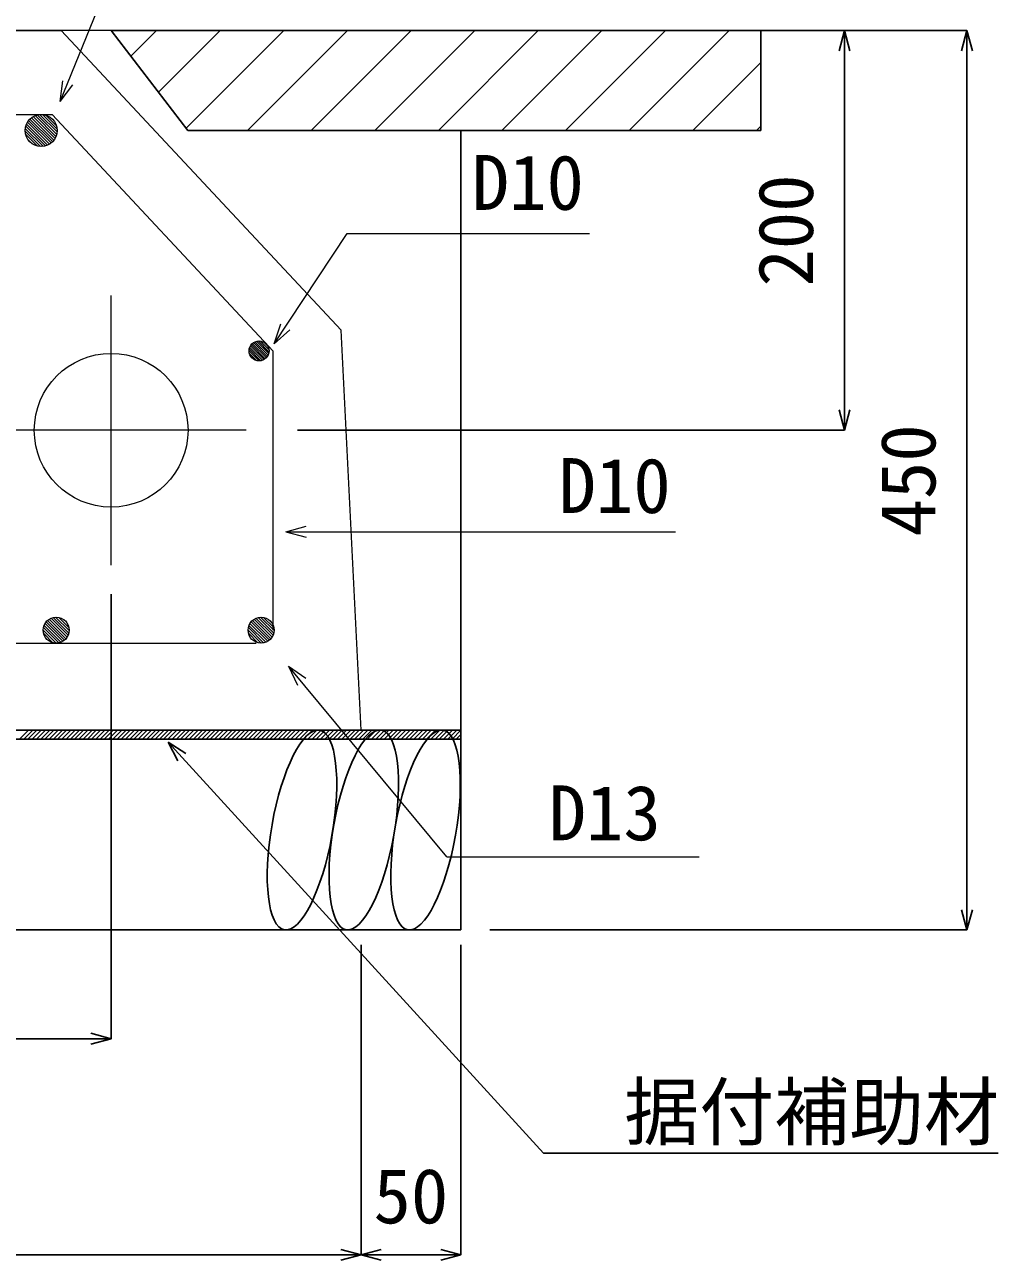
# Model space of a CAD drawing. Units: millimetres, scale not verified. Extents: x -9755 to 16726, y -7413 to 4835.
# Drawn here: x 4741 to 5228, y -166 to 452 of the extents above; entities that cross this region are included whole.
import ezdxf
from ezdxf.enums import TextEntityAlignment as Align

# ---------------------------------------------------------------- set-up
doc = ezdxf.new("R2010")
doc.units = ezdxf.units.MM
doc.header["$LTSCALE"] = 15
doc.linetypes.add('CHAIN2', pattern=[12, 9, -1, 1, -1])
doc.layers.add('0-1_ブロック', color=2, linetype='Continuous', lineweight=18)
doc.layers.add('0-A', color=7, linetype='Continuous', lineweight=18)
for name, color, linetype in [('0-3_鉄筋', 7, 'Continuous'), ('0-5_ｼﾞｮｲﾝﾄ詳細図', 7, 'Continuous'), ('0-6_寸法', 4, 'Continuous'), ('0-B', 4, 'Continuous')]:
    doc.layers.add(name, color=color, linetype=linetype)
doc.styles.add('ＭＳ ゴシック', font='')
doc.styles.get('ＭＳ ゴシック').set_extended_font_data('MS Gothic')

msp = doc.modelspace()

# ---------------------------------------------------------------- linework, layer by layer
at = {"layer": '0-1_ブロック', "color": 7}
for p, q in [((5212.45, 449.43), (3937.59, 449.43)), ((4860.14, 284.46), (4853.67, 290.92)), ((4860.85, 284.8), (4854.02, 291.64)), ((4861.48, 285.24), (4854.45, 292.27)), ((4862.03, 285.75), (4854.96, 292.81)), ((4862.49, 286.34), (4855.56, 293.28)), ((4862.88, 287.02), (4856.24, 293.66)), ((4863.16, 287.8), (4857.01, 293.95)), ((4863.32, 288.7), (4857.91, 294.11)), ((4863.29, 289.79), (4859, 294.08)), ((4862.84, 291.3), (4860.52, 293.63)), ((4858.35, 284.13), (4853.34, 289.14)), ((4859.31, 284.22), (4853.43, 290.1)), ((4857.14, 284.27), (4853.48, 287.93))]:
    msp.add_line(p, q, dxfattribs=at)
at = {"layer": '0-1_ブロック', "color": 3}
for p, q in [((4609.36, 449.43), (4759.36, 449.43)), ((4899.36, 299.43), (4759.36, 449.43)), ((4909.36, 99.43), (4899.36, 299.43))]:
    msp.add_line(p, q, dxfattribs=at)
at = {"layer": '0-1_ブロック'}
for p, q in [((4613.93, 407.43), (4754.78, 407.43)), ((4752.56, 392.11), (4742.03, 402.64)), ((4753.5, 392.59), (4742.51, 403.58)), ((4754.33, 393.17), (4743.09, 404.41)), ((4755.07, 393.84), (4743.76, 405.15)), ((4755.73, 394.6), (4744.52, 405.81)), ((4756.29, 395.45), (4745.37, 406.37)), ((4756.76, 396.4), (4746.32, 406.84)), ((4757.11, 397.46), (4747.38, 407.19)), ((4757.32, 398.67), (4748.59, 407.4)), ((4757.33, 400.07), (4749.99, 407.41)), ((4756.99, 401.82), (4751.74, 407.07)), ((4754.78, 407.43), (4865.36, 288.96)), ((4748.99, 391.44), (4741.36, 399.07)), ((4750.35, 391.5), (4741.42, 400.43)), ((4747.32, 391.7), (4741.62, 397.4)), ((4751.52, 391.73), (4741.65, 401.6)), ((4744.6, 393), (4742.92, 394.68)), ((4865.36, 149.43), (4865.36, 288.96)), ((4762.34, 145.95), (4753.37, 154.92)), ((4762.83, 146.87), (4754.3, 155.41)), ((4763.18, 147.94), (4755.36, 155.76)), ((4763.35, 149.18), (4756.6, 155.93)), ((4763.23, 150.72), (4758.14, 155.81)), ((4762.13, 153.23), (4760.65, 154.71)), ((4864.84, 145.95), (4855.87, 154.92)), ((4865.33, 146.87), (4856.8, 155.41)), ((4865.68, 147.94), (4857.86, 155.76)), ((4865.85, 149.18), (4859.1, 155.93)), ((4865.73, 150.72), (4860.64, 155.81)), ((4864.63, 153.23), (4863.15, 154.71)), ((4756.87, 142.93), (4750.36, 149.45)), ((4758.15, 143.07), (4750.49, 150.73)), ((4759.24, 143.39), (4750.81, 151.82)), ((4760.19, 143.86), (4751.28, 152.77)), ((4761.02, 144.44), (4751.86, 153.6)), ((4761.74, 145.14), (4752.56, 154.31)), ((4859.37, 142.93), (4852.86, 149.45)), ((4860.65, 143.07), (4852.99, 150.73)), ((4861.74, 143.39), (4853.31, 151.82)), ((4862.69, 143.86), (4853.78, 152.77)), ((4863.52, 144.44), (4854.36, 153.6)), ((4864.24, 145.14), (4855.06, 154.31)), ((4511.86, 142.93), (4856.86, 142.93)), ((4755.26, 143.13), (4750.55, 147.84)), ((4857.76, 143.13), (4853.05, 147.84))]:
    msp.add_line(p, q, dxfattribs=at)
at = {"layer": '0-1_ブロック', "color": 7, "linetype": 'CHAIN2'}
for p, q in [((4784.36, 181.93), (4784.36, 316.93)), ((4851.86, 249.43), (4716.86, 249.43))]:
    msp.add_line(p, q, dxfattribs=at)
at = {"layer": '0-1_ブロック', "color": 3}
msp.add_lwpolyline([(4469.36, 299.43), (4459.36, 99.43), (4909.36, 99.43)], dxfattribs=at)
at = {"layer": '0-1_ブロック'}
for centre, radius in [((4749.36, 399.43), 8), ((4858.34, 289.13), 5), ((4756.86, 149.43), 6.5), ((4859.36, 149.43), 6.5)]:
    msp.add_circle(centre, radius, dxfattribs=at)
at = {"layer": '0-1_ブロック', "color": 3}
msp.add_circle((4784.36, 249.43), 38.45, dxfattribs=at)
at = {"layer": '0-3_鉄筋'}
for p, q in [((4784.36, 449.43), (5109.36, 449.43)), ((4784.36, 449.43), (4822.69, 399.43)), ((4794.24, 436.55), (4807.13, 449.43)), ((4808.05, 418.53), (4838.95, 449.43)), ((4821.85, 400.52), (4870.77, 449.43)), ((4852.59, 399.43), (4902.59, 449.43)), ((4884.41, 399.43), (4934.41, 449.43)), ((4916.23, 399.43), (4966.23, 449.43)), ((4948.05, 399.43), (4998.05, 449.43)), ((4979.87, 399.43), (5029.87, 449.43)), ((5011.68, 399.43), (5061.68, 449.43)), ((5043.5, 399.43), (5093.5, 449.43)), ((5109.36, 399.43), (5109.36, 449.43)), ((5075.32, 399.43), (5109.36, 433.47)), ((4822.69, 399.43), (5109.36, 399.43)), ((5107.14, 399.43), (5109.36, 401.65))]:
    msp.add_line(p, q, dxfattribs=at)
at = {"layer": '0-5_ｼﾞｮｲﾝﾄ詳細図'}
for p, q in [((4959.36, -0.57), (4959.36, 399.43)), ((4959.36, 99.43), (4409.36, 99.43)), ((4409.36, -0.57), (4959.36, -0.57))]:
    msp.add_line(p, q, dxfattribs=at)
for centre in [(4879.83, 49.44), (4910.74, 49.44), (4941.64, 49.44)]:
    msp.add_ellipse(centre, major_axis=(8.81, 49.96), ratio=0.3, dxfattribs=at)
at = {"layer": '0-6_寸法'}
for p, q in [((5212.45, 449.43), (5109.36, 449.43)), ((5151.21, 449.43), (5148.49, 439.29)), ((5151.21, 249.43), (5151.21, 449.43)), ((5151.21, 449.43), (5153.93, 439.29)), ((5212.45, 449.43), (5209.73, 439.29)), ((5212.45, -0.57), (5212.45, 449.43)), ((5212.45, 449.43), (5215.17, 439.29)), ((5151.21, 249.43), (5148.49, 259.58)), ((5151.21, 249.43), (5153.93, 259.58)), ((5151.21, 249.43), (4877.5, 249.43)), ((4784.36, -54.96), (4784.36, 167.46)), ((5212.45, -0.57), (5209.73, 9.58)), ((5212.45, -0.57), (5215.17, 9.58)), ((5212.45, -0.57), (4973.74, -0.57)), ((4909.36, -163.11), (4909.36, -7.97)), ((4959.36, -163.11), (4959.36, -7.97)), ((4584.36, -54.96), (4784.36, -54.96)), ((4784.36, -54.96), (4774.21, -52.24)), ((4784.36, -54.96), (4774.21, -57.68)), ((4909.36, -163.11), (4899.21, -160.39)), ((4909.36, -163.11), (4919.5, -160.39)), ((4959.36, -163.11), (4949.21, -160.39)), ((4459.36, -163.11), (4909.36, -163.11)), ((4909.36, -163.11), (4899.21, -165.83)), ((4909.36, -163.11), (4959.36, -163.11)), ((4909.36, -163.11), (4919.5, -165.83)), ((4959.36, -163.11), (4949.21, -165.83))]:
    msp.add_line(p, q, dxfattribs=at)
at = {"layer": '0-A'}
for p, q in [((4758.81, 413.85), (4760.11, 424.27)), ((4758.81, 413.85), (4765.15, 422.22)), ((4865.97, 292.71), (4902.38, 347.83)), ((4902.38, 347.83), (5023.72, 347.83)), ((4865.97, 292.71), (4869.3, 302.67)), ((4865.97, 292.71), (4873.83, 299.67)), ((4871.72, 198.69), (4881.87, 201.41)), ((4871.72, 198.69), (5066.65, 198.69)), ((4871.72, 198.69), (4881.87, 195.97)), ((4873.14, 131.45), (4877.52, 121.91)), ((4952.31, 36.01), (5078.43, 36.01))]:
    msp.add_line(p, q, dxfattribs=at)
for points in [[(4758.81, 413.85), (4802.34, 520.99), (4909.48, 520.99)], [(4952.31, 36.01), (4873.14, 131.45), (4881.71, 125.38)]]:
    msp.add_lwpolyline(points, dxfattribs=at)
at = {"layer": '0-B'}
for p, q in [((4738.51, 94.93), (4743.01, 99.43)), ((4740.63, 94.93), (4745.13, 99.43)), ((4742.75, 94.93), (4747.25, 99.43)), ((4744.87, 94.93), (4749.37, 99.43)), ((4746.99, 94.93), (4751.49, 99.43)), ((4749.11, 94.93), (4753.61, 99.43)), ((4751.24, 94.93), (4755.74, 99.43)), ((4753.36, 94.93), (4757.86, 99.43)), ((4755.48, 94.93), (4759.98, 99.43)), ((4757.6, 94.93), (4762.1, 99.43)), ((4759.72, 94.93), (4764.22, 99.43)), ((4761.84, 94.93), (4766.34, 99.43)), ((4763.96, 94.93), (4768.46, 99.43)), ((4766.08, 94.93), (4770.58, 99.43)), ((4768.21, 94.93), (4772.71, 99.43)), ((4770.33, 94.93), (4774.83, 99.43)), ((4772.45, 94.93), (4776.95, 99.43)), ((4774.57, 94.93), (4779.07, 99.43)), ((4776.69, 94.93), (4781.19, 99.43)), ((4778.81, 94.93), (4783.31, 99.43)), ((4780.93, 94.93), (4785.43, 99.43)), ((4783.06, 94.93), (4787.56, 99.43)), ((4785.18, 94.93), (4789.68, 99.43)), ((4787.3, 94.93), (4791.8, 99.43)), ((4789.42, 94.93), (4793.92, 99.43)), ((4791.54, 94.93), (4796.04, 99.43)), ((4793.66, 94.93), (4798.16, 99.43)), ((4795.78, 94.93), (4800.28, 99.43)), ((4797.9, 94.93), (4802.4, 99.43)), ((4800.03, 94.93), (4804.53, 99.43)), ((4802.15, 94.93), (4806.65, 99.43)), ((4804.27, 94.93), (4808.77, 99.43)), ((4806.39, 94.93), (4810.89, 99.43)), ((4808.51, 94.93), (4813.01, 99.43)), ((4810.63, 94.93), (4815.13, 99.43)), ((4812.75, 94.93), (4817.25, 99.43)), ((4814.88, 94.93), (4819.38, 99.43)), ((4817, 94.93), (4821.5, 99.43)), ((4819.12, 94.93), (4823.62, 99.43)), ((4821.24, 94.93), (4825.74, 99.43)), ((4823.36, 94.93), (4827.86, 99.43)), ((4825.48, 94.93), (4829.98, 99.43)), ((4827.6, 94.93), (4832.1, 99.43)), ((4829.72, 94.93), (4834.22, 99.43)), ((4831.85, 94.93), (4836.35, 99.43)), ((4833.97, 94.93), (4838.47, 99.43)), ((4836.09, 94.93), (4840.59, 99.43)), ((4838.21, 94.93), (4842.71, 99.43)), ((4840.33, 94.93), (4844.83, 99.43)), ((4842.45, 94.93), (4846.95, 99.43)), ((4844.57, 94.93), (4849.07, 99.43)), ((4846.7, 94.93), (4851.2, 99.43)), ((4848.82, 94.93), (4853.32, 99.43)), ((4850.94, 94.93), (4855.44, 99.43)), ((4853.06, 94.93), (4857.56, 99.43)), ((4855.18, 94.93), (4859.68, 99.43)), ((4857.3, 94.93), (4861.8, 99.43)), ((4859.42, 94.93), (4863.92, 99.43)), ((4861.54, 94.93), (4866.04, 99.43)), ((4863.67, 94.93), (4868.17, 99.43)), ((4865.79, 94.93), (4870.29, 99.43)), ((4867.91, 94.93), (4872.41, 99.43)), ((4870.03, 94.93), (4874.53, 99.43)), ((4872.15, 94.93), (4876.65, 99.43)), ((4874.27, 94.93), (4878.77, 99.43)), ((4876.39, 94.93), (4880.89, 99.43)), ((4878.51, 94.93), (4883.01, 99.43)), ((4880.64, 94.93), (4885.14, 99.43)), ((4882.76, 94.93), (4887.26, 99.43)), ((4884.88, 94.93), (4889.38, 99.43)), ((4887, 94.93), (4891.5, 99.43)), ((4889.12, 94.93), (4893.62, 99.43)), ((4891.24, 94.93), (4895.74, 99.43)), ((4893.36, 94.93), (4897.86, 99.43)), ((4895.49, 94.93), (4899.99, 99.43)), ((4897.61, 94.93), (4902.11, 99.43)), ((4899.73, 94.93), (4904.23, 99.43)), ((4901.85, 94.93), (4906.35, 99.43)), ((4903.97, 94.93), (4908.47, 99.43)), ((4906.09, 94.93), (4910.59, 99.43)), ((4908.21, 94.93), (4912.71, 99.43)), ((4910.33, 94.93), (4914.83, 99.43)), ((4912.46, 94.93), (4916.96, 99.43)), ((4914.58, 94.93), (4919.08, 99.43)), ((4916.7, 94.93), (4921.2, 99.43)), ((4918.82, 94.93), (4923.32, 99.43)), ((4920.94, 94.93), (4925.44, 99.43)), ((4923.06, 94.93), (4927.56, 99.43)), ((4925.18, 94.93), (4929.68, 99.43)), ((4927.31, 94.93), (4931.81, 99.43)), ((4929.43, 94.93), (4933.93, 99.43)), ((4931.55, 94.93), (4936.05, 99.43)), ((4933.67, 94.93), (4938.17, 99.43)), ((4935.79, 94.93), (4940.29, 99.43)), ((4937.91, 94.93), (4942.41, 99.43)), ((4940.03, 94.93), (4944.53, 99.43)), ((4942.15, 94.93), (4946.65, 99.43)), ((4944.28, 94.93), (4948.78, 99.43)), ((4946.4, 94.93), (4950.9, 99.43)), ((4948.52, 94.93), (4953.02, 99.43)), ((4950.64, 94.93), (4955.14, 99.43)), ((4952.76, 94.93), (4957.26, 99.43)), ((4954.88, 94.93), (4959.36, 99.41)), ((4812.92, 93.32), (5000.61, -112.31)), ((4812.92, 93.32), (4817.75, 84)), ((4812.92, 93.32), (4821.76, 87.66)), ((4957, 94.93), (4959.36, 97.29)), ((4959.13, 94.93), (4959.36, 95.16)), ((5000.61, -112.31), (5228.14, -112.31))]:
    msp.add_line(p, q, dxfattribs=at)
msp.add_lwpolyline([(4409.36, 99.43), (4959.36, 99.43), (4959.36, 94.93), (4409.36, 94.93)], close=True, dxfattribs=at)

# ---------------------------------------------------------------- texts
at = {"layer": '0-6_寸法', "style": 'ＭＳ ゴシック'}
for s, p in [('200', (5143.71, 321.31)), ('450', (5204.95, 196.31))]:
    msp.add_text(s, height=27.49, rotation=90, dxfattribs=at).set_placement(p, align=Align.BOTTOM_LEFT)
msp.add_text('50', height=27.49, dxfattribs=at).set_placement((4915.61, -155.61), align=Align.BOTTOM_LEFT)
at = {"layer": '0-A', "color": 4, "style": 'ＭＳ ゴシック'}
for s, p in [('D10', (4964.74, 351.45)), ('D10', (5008.18, 199.78)), ('D13', (5003.21, 36.04))]:
    msp.add_text(s, height=27.49, dxfattribs=at).set_placement(p, align=Align.BOTTOM_LEFT)
at = {"layer": '0-B', "style": 'ＭＳ ゴシック'}
msp.add_text('据付補助材', height=27.49, dxfattribs=at).set_placement((5041.06, -113.57), align=Align.BOTTOM_LEFT)

doc.saveas('drawing.dxf')
